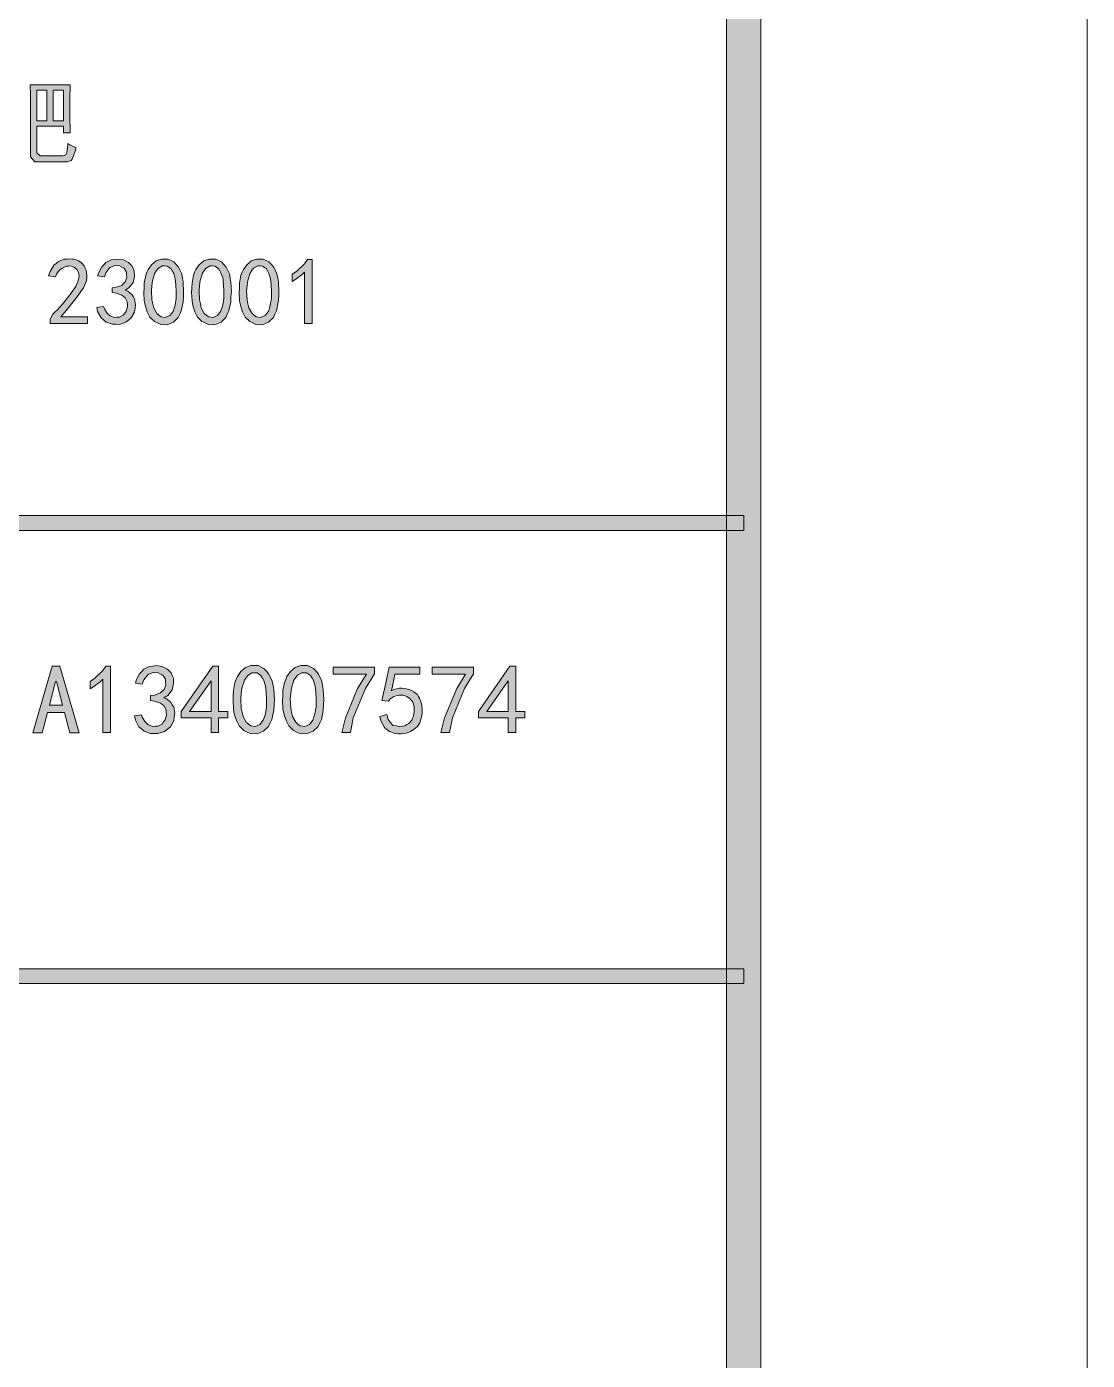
# Model space of a CAD drawing. Header units: millimetres. Extents: x 0 to 829, y 0 to 586.
# Drawn here: x 798.72 to 829.15, y 475 to 513.29 of the extents above; entities that cross this region are included whole.
import ezdxf

# ---------------------------------------------------------------- set-up
doc = ezdxf.new("R2010")
doc.units = ezdxf.units.MM

msp = doc.modelspace()

# ---------------------------------------------------------------- hatches: boundary and pattern name
h = msp.add_hatch(color=0)
h.dxf.hatch_style = 2
h.paths.add_polyline_path([(819.788528, 9.36625), (818.80075, 10.3505), (818.80075, 575.281778), (819.788528, 576.266028)])
h = msp.add_hatch(color=0)
h.paths.add_polyline_path([(799.965944, 511.6195), (799.962417, 511.573639), (799.955361, 511.245556), (799.955361, 510.970389), (799.955361, 510.691694), (799.962417, 510.328333), (799.965944, 510.243667), (799.775444, 510.243667), (799.775444, 510.434167), (799.006389, 510.434167), (799.006389, 509.763889), (799.006389, 509.672167), (799.108694, 509.580444), (799.207472, 509.580444), (799.711944, 509.580444), (799.768389, 509.580444), (799.842472, 509.612194), (799.853056, 509.643944), (799.867167, 509.675694), (799.891861, 509.820333), (799.902444, 509.933222), (799.955361, 509.901472), (800.075306, 509.8415), (800.138806, 509.816806), (800.1, 509.693333), (800.040028, 509.531056), (800.018861, 509.488722), (799.997694, 509.449917), (799.888333, 509.411111), (799.796611, 509.411111), (799.069889, 509.411111), (798.946417, 509.411111), (798.822944, 509.55575), (798.822944, 509.696861), (798.822944, 511.309056), (798.822944, 511.400778), (798.819417, 511.556), (798.812361, 511.6195)])
h.paths.add_polyline_path([(799.775444, 510.585861), (799.775444, 511.471333), (799.475583, 511.471333), (799.475583, 510.585861)])
h.paths.add_polyline_path([(799.295667, 510.585861), (799.295667, 511.471333), (799.006389, 511.471333), (799.006389, 510.585861)])
h = msp.add_hatch(color=0)
h.dxf.hatch_style = 2
h.paths.add_polyline_path([(799.387389, 504.814417), (799.394444, 504.895556), (799.468528, 505.040194), (799.535556, 505.103694), (799.606111, 505.167194), (799.7825, 505.368278), (799.888333, 505.502333), (799.997694, 505.639917), (800.135278, 505.851583), (800.167028, 505.925667), (800.198778, 505.99975), (800.223472, 506.12675), (800.216417, 506.183194), (800.205833, 506.236111), (800.156444, 506.324306), (800.114111, 506.359583), (800.071778, 506.391333), (799.973, 506.423083), (799.916556, 506.416028), (799.860111, 506.4125), (799.754278, 506.370167), (799.701361, 506.331361), (799.651972, 506.292556), (799.574361, 506.183194), (799.546139, 506.105583), (799.345056, 506.137333), (799.387389, 506.260806), (799.49675, 506.440722), (799.563778, 506.497167), (799.630806, 506.553611), (799.789556, 506.613583), (799.87775, 506.620639), (799.930667, 506.624167), (800.029444, 506.620639), (800.071778, 506.613583), (800.114111, 506.606528), (800.202306, 506.567722), (800.248167, 506.5395), (800.294028, 506.511278), (800.368111, 506.423083), (800.396333, 506.363111), (800.424556, 506.303139), (800.445722, 506.162028), (800.438667, 506.080889), (800.431611, 505.996222), (800.346944, 505.798667), (800.272861, 505.685778), (800.198778, 505.569361), (799.9095, 505.209528), (799.697833, 504.966111), (800.466889, 504.966111), (800.466889, 504.772083), (799.387389, 504.772083)])
h = msp.add_hatch(color=0)
h.dxf.hatch_style = 2
h.paths.add_polyline_path([(800.731472, 505.230694), (800.9255, 505.262444), (800.946667, 505.195417), (801.017222, 505.079), (801.063083, 505.033139), (801.112472, 504.987278), (801.232417, 504.944944), (801.302972, 504.948472), (801.377056, 504.952), (801.489944, 505.008444), (801.532278, 505.064889), (801.574611, 505.121333), (801.613417, 505.251861), (801.609889, 505.322417), (801.602833, 505.392972), (801.546389, 505.505861), (801.497, 505.544667), (801.444083, 505.587), (801.281806, 505.643444), (801.168917, 505.657556), (801.168917, 505.798667), (801.281806, 505.80925), (801.444083, 505.865694), (801.497, 505.915083), (801.546389, 505.964472), (801.59225, 506.087944), (801.585194, 506.165556), (801.581667, 506.243167), (801.511111, 506.356056), (801.447611, 506.391333), (801.384111, 506.423083), (801.246528, 506.433667), (801.175972, 506.405444), (801.105417, 506.38075), (800.989, 506.229056), (800.946667, 506.105583), (800.752639, 506.137333), (800.784389, 506.236111), (800.872583, 506.394861), (800.929028, 506.458361), (800.985472, 506.521861), (801.137167, 506.599472), (801.235944, 506.610056), (801.331194, 506.620639), (801.497, 506.595944), (801.571083, 506.560667), (801.641639, 506.525389), (801.743944, 506.419556), (801.772167, 506.345472), (801.803917, 506.274917), (801.810972, 506.116167), (801.789806, 506.0315), (801.768639, 505.946833), (801.645167, 505.798667), (801.542861, 505.731639), (801.620472, 505.699889), (801.733361, 505.604639), (801.772167, 505.541139), (801.8145, 505.477639), (801.839194, 505.308306), (801.828611, 505.206), (801.8145, 505.100167), (801.71925, 504.930833), (801.641639, 504.867333), (801.5605, 504.803833), (801.377056, 504.743861), (801.278278, 504.747389), (801.175972, 504.747389), (800.999583, 504.810889), (800.9255, 504.874389), (800.851417, 504.934361), (800.752639, 505.114278)])
h = msp.add_hatch(color=0)
h.paths.add_polyline_path([(802.089667, 505.791611), (802.093194, 505.932722), (802.135528, 506.1585), (802.167278, 506.239639), (802.202556, 506.324306), (802.301333, 506.458361), (802.364833, 506.511278), (802.431861, 506.567722), (802.587083, 506.620639), (802.682333, 506.620639), (802.774056, 506.620639), (802.936333, 506.543028), (803.006889, 506.465417), (803.077444, 506.387806), (803.165639, 506.193778), (803.186806, 506.073833), (803.207972, 505.957417), (803.222083, 505.689306), (803.215028, 505.534083), (803.207972, 505.382389), (803.155056, 505.135444), (803.109194, 505.040194), (803.063333, 504.944944), (802.92575, 504.810889), (802.837556, 504.772083), (802.745833, 504.733278), (802.562389, 504.743861), (802.474194, 504.789722), (802.382472, 504.832056), (802.255472, 504.955528), (802.216667, 505.029611), (802.177861, 505.103694), (802.124944, 505.262444), (802.110833, 505.343583), (802.093194, 505.424722), (802.082611, 505.6505)])
h.paths.add_polyline_path([(802.311917, 505.855111), (802.297806, 505.710472), (802.308389, 505.449417), (802.333083, 505.333), (802.361306, 505.216583), (802.4495, 505.054306), (802.509472, 505.008444), (802.572972, 504.959056), (802.696444, 504.941417), (802.759944, 504.969639), (802.826972, 504.997861), (802.918694, 505.117806), (802.946917, 505.206), (802.978667, 505.294194), (803.006889, 505.484694), (803.006889, 505.590528), (803.006889, 505.692833), (802.999833, 505.883333), (802.98925, 505.968), (802.982194, 506.052667), (802.936333, 506.207889), (802.894, 506.278444), (802.855194, 506.345472), (802.749361, 506.419556), (802.682333, 506.423083), (802.615306, 506.423083), (802.495361, 506.359583), (802.445972, 506.289028), (802.396583, 506.218472), (802.329556, 506.003278)])
h = msp.add_hatch(color=0)
h.paths.add_polyline_path([(803.454917, 505.791611), (803.461972, 505.932722), (803.500778, 506.1585), (803.536056, 506.239639), (803.571333, 506.324306), (803.670111, 506.458361), (803.733611, 506.511278), (803.797111, 506.567722), (803.955861, 506.620639), (804.047583, 506.620639), (804.142833, 506.620639), (804.305111, 506.543028), (804.372139, 506.465417), (804.442694, 506.387806), (804.534417, 506.193778), (804.555583, 506.073833), (804.57675, 505.957417), (804.590861, 505.689306), (804.580278, 505.534083), (804.573222, 505.382389), (804.520306, 505.135444), (804.474444, 505.040194), (804.428583, 504.944944), (804.294528, 504.810889), (804.202806, 504.772083), (804.111083, 504.733278), (803.931167, 504.743861), (803.839444, 504.789722), (803.747722, 504.832056), (803.620722, 504.955528), (803.581917, 505.029611), (803.546639, 505.103694), (803.493722, 505.262444), (803.476083, 505.343583), (803.461972, 505.424722), (803.451389, 505.6505)])
h.paths.add_polyline_path([(803.680694, 505.855111), (803.663056, 505.710472), (803.673639, 505.449417), (803.701861, 505.333), (803.726556, 505.216583), (803.81475, 505.054306), (803.87825, 505.008444), (803.938222, 504.959056), (804.065222, 504.941417), (804.128722, 504.969639), (804.192222, 504.997861), (804.283944, 505.117806), (804.315694, 505.206), (804.343917, 505.294194), (804.372139, 505.484694), (804.372139, 505.590528), (804.372139, 505.692833), (804.365083, 505.883333), (804.358028, 505.968), (804.350972, 506.052667), (804.301583, 506.207889), (804.262778, 506.278444), (804.220444, 506.345472), (804.114611, 506.419556), (804.047583, 506.423083), (803.980556, 506.423083), (803.864139, 506.359583), (803.811222, 506.289028), (803.761833, 506.218472), (803.694806, 506.003278)])
h = msp.add_hatch(color=0)
h.paths.add_polyline_path([(804.820167, 505.791611), (804.827222, 505.932722), (804.866028, 506.1585), (804.901306, 506.239639), (804.936583, 506.324306), (805.035361, 506.458361), (805.098861, 506.511278), (805.162361, 506.567722), (805.321111, 506.620639), (805.412833, 506.620639), (805.508083, 506.620639), (805.670361, 506.543028), (805.740917, 506.465417), (805.807944, 506.387806), (805.899667, 506.193778), (805.920833, 506.073833), (805.942, 505.957417), (805.956111, 505.689306), (805.949056, 505.534083), (805.938472, 505.382389), (805.885556, 505.135444), (805.839694, 505.040194), (805.797361, 504.944944), (805.659778, 504.810889), (805.568056, 504.772083), (805.479861, 504.733278), (805.296417, 504.743861), (805.204694, 504.789722), (805.1165, 504.832056), (804.985972, 504.955528), (804.950694, 505.029611), (804.911889, 505.103694), (804.858972, 505.262444), (804.844861, 505.343583), (804.827222, 505.424722), (804.816639, 505.6505)])
h.paths.add_polyline_path([(805.045944, 505.855111), (805.028306, 505.710472), (805.042417, 505.449417), (805.067111, 505.333), (805.095333, 505.216583), (805.183528, 505.054306), (805.2435, 505.008444), (805.303472, 504.959056), (805.430472, 504.941417), (805.493972, 504.969639), (805.557472, 504.997861), (805.652722, 505.117806), (805.680944, 505.206), (805.709167, 505.294194), (805.740917, 505.484694), (805.740917, 505.590528), (805.740917, 505.692833), (805.730333, 505.883333), (805.723278, 505.968), (805.716222, 506.052667), (805.666833, 506.207889), (805.628028, 506.278444), (805.589222, 506.345472), (805.479861, 506.419556), (805.412833, 506.423083), (805.349333, 506.423083), (805.229389, 506.359583), (805.18, 506.289028), (805.127083, 506.218472), (805.063583, 506.003278)])
h = msp.add_hatch(color=0)
h.dxf.hatch_style = 2
h.paths.add_polyline_path([(806.689889, 506.246694), (806.619333, 506.176139), (806.442944, 506.042083), (806.337111, 505.978583), (806.337111, 506.183194), (806.471167, 506.271389), (806.689889, 506.486583), (806.774556, 506.610056), (806.905083, 506.610056), (806.905083, 504.772083), (806.689889, 504.772083)])
h = msp.add_hatch(color=0)
h.dxf.hatch_style = 2
h.paths.add_polyline_path([(819.294639, 499.254639), (819.294639, 498.827778), (769.958667, 498.827778), (769.958667, 499.254639)])
h = msp.add_hatch(color=0)
h.paths.add_polyline_path([(800.223472, 493.014), (799.958889, 493.014), (799.803667, 493.603139), (799.313306, 493.603139), (799.158083, 493.014), (798.8935, 493.014), (799.447361, 494.936639), (799.669611, 494.936639)])
h.paths.add_polyline_path([(799.747222, 493.814806), (799.570833, 494.492139), (799.546139, 494.492139), (799.36975, 493.814806)])
h = msp.add_hatch(color=0)
h.dxf.hatch_style = 2
h.paths.add_polyline_path([(800.900806, 494.559167), (800.83025, 494.485083), (800.646806, 494.3475), (800.537444, 494.280472), (800.537444, 494.492139), (800.675028, 494.587389), (800.900806, 494.806111), (800.992528, 494.936639), (801.123056, 494.936639), (801.123056, 493.024583), (800.900806, 493.024583)])
h = msp.add_hatch(color=0)
h.dxf.hatch_style = 2
h.paths.add_polyline_path([(801.8145, 493.504361), (802.012056, 493.536111), (802.033222, 493.465556), (802.107306, 493.345611), (802.156694, 493.296222), (802.206083, 493.250361), (802.333083, 493.2045), (802.407167, 493.208028), (802.48125, 493.211556), (802.601194, 493.271528), (802.647056, 493.3315), (802.689389, 493.387944), (802.728194, 493.522), (802.724667, 493.596083), (802.717611, 493.673694), (802.661167, 493.790111), (802.60825, 493.828917), (802.555333, 493.87125), (802.386, 493.931222), (802.269583, 493.948861), (802.269583, 494.089972), (802.386, 494.104083), (802.555333, 494.164056), (802.60825, 494.213444), (802.661167, 494.262833), (802.707028, 494.393361), (802.699972, 494.4745), (802.696444, 494.555639), (802.622361, 494.672056), (802.555333, 494.707333), (802.491833, 494.742611), (802.347194, 494.753194), (802.273111, 494.724972), (802.199028, 494.69675), (802.079083, 494.541528), (802.033222, 494.414528), (801.835667, 494.446278), (801.867417, 494.545056), (801.959139, 494.714389), (802.019111, 494.781417), (802.075556, 494.844917), (802.234306, 494.922528), (802.333083, 494.936639), (802.435389, 494.947222), (802.60825, 494.922528), (802.685861, 494.883722), (802.759944, 494.848444), (802.865778, 494.739083), (802.894, 494.665), (802.92575, 494.587389), (802.932806, 494.425111), (802.911639, 494.336917), (802.890472, 494.248722), (802.763472, 494.089972), (802.657639, 494.026472), (802.73525, 493.991194), (802.855194, 493.892417), (802.894, 493.825389), (802.936333, 493.758361), (802.964556, 493.581972), (802.950444, 493.476139), (802.936333, 493.366778), (802.841083, 493.190389), (802.756417, 493.126889), (802.67175, 493.059861), (802.484778, 492.996361), (802.378944, 492.996361), (802.273111, 492.999889), (802.089667, 493.066917), (802.012056, 493.130417), (801.934444, 493.193917), (801.835667, 493.380889)])
h = msp.add_hatch(color=0)
h.paths.add_polyline_path([(804.012306, 493.447917), (803.155056, 493.447917), (803.155056, 493.634889), (804.054639, 494.936639), (804.223972, 494.936639), (804.223972, 493.634889), (804.488556, 493.634889), (804.488556, 493.447917), (804.223972, 493.447917), (804.223972, 493.024583), (804.012306, 493.024583)])
h.paths.add_polyline_path([(804.012306, 493.634889), (804.012306, 494.513306), (803.387889, 493.634889)])
h = msp.add_hatch(color=0)
h.paths.add_polyline_path([(804.643778, 494.086444), (804.650833, 494.234611), (804.693167, 494.467444), (804.728444, 494.552111), (804.763722, 494.636778), (804.866028, 494.781417), (804.933056, 494.834333), (805.000083, 494.890778), (805.162361, 494.947222), (805.261139, 494.947222), (805.356389, 494.947222), (805.525722, 494.866083), (805.599806, 494.784944), (805.670361, 494.703806), (805.765611, 494.502722), (805.786778, 494.37925), (805.811472, 494.259306), (805.825583, 493.977083), (805.815, 493.818333), (805.807944, 493.659583), (805.7515, 493.402056), (805.705639, 493.303278), (805.65625, 493.2045), (805.515139, 493.063389), (805.419889, 493.024583), (805.328167, 492.985778), (805.137667, 492.996361), (805.042417, 493.042222), (804.950694, 493.088083), (804.816639, 493.215083), (804.777833, 493.292694), (804.739028, 493.370306), (804.682583, 493.532583), (804.664944, 493.620778), (804.650833, 493.705444), (804.64025, 493.938278)])
h.paths.add_polyline_path([(804.876611, 494.153472), (804.8625, 493.99825), (804.873083, 493.726611), (804.901306, 493.610194), (804.926, 493.49025), (805.017722, 493.320917), (805.081222, 493.271528), (805.14825, 493.218611), (805.278778, 493.200972), (805.342278, 493.232722), (805.409306, 493.260944), (805.508083, 493.384417), (805.539833, 493.476139), (805.568056, 493.567861), (805.599806, 493.765417), (805.599806, 493.874778), (805.599806, 493.984139), (805.589222, 494.181694), (805.582167, 494.269889), (805.575111, 494.358083), (805.525722, 494.520361), (805.483389, 494.590917), (805.441056, 494.665), (805.328167, 494.739083), (805.261139, 494.742611), (805.190583, 494.742611), (805.070639, 494.675583), (805.017722, 494.6015), (804.964806, 494.530944), (804.89425, 494.305167)])
h = msp.add_hatch(color=0)
h.paths.add_polyline_path([(806.065472, 494.086444), (806.072528, 494.234611), (806.111333, 494.467444), (806.150139, 494.552111), (806.185417, 494.636778), (806.287722, 494.781417), (806.35475, 494.834333), (806.421778, 494.890778), (806.584056, 494.947222), (806.682833, 494.947222), (806.778083, 494.947222), (806.947417, 494.866083), (807.0215, 494.784944), (807.092056, 494.703806), (807.187306, 494.502722), (807.208472, 494.37925), (807.229639, 494.259306), (807.24375, 493.977083), (807.236694, 493.818333), (807.229639, 493.659583), (807.173194, 493.402056), (807.127333, 493.303278), (807.077944, 493.2045), (806.936833, 493.063389), (806.841583, 493.024583), (806.749861, 492.985778), (806.559361, 492.996361), (806.464111, 493.042222), (806.372389, 493.088083), (806.238333, 493.215083), (806.199528, 493.292694), (806.160722, 493.370306), (806.104278, 493.532583), (806.086639, 493.620778), (806.072528, 493.705444), (806.058417, 493.938278)])
h.paths.add_polyline_path([(806.298306, 494.153472), (806.280667, 493.99825), (806.294778, 493.726611), (806.319472, 493.610194), (806.347694, 493.49025), (806.439417, 493.320917), (806.502917, 493.271528), (806.566417, 493.218611), (806.696944, 493.200972), (806.763972, 493.232722), (806.831, 493.260944), (806.929778, 493.384417), (806.958, 493.476139), (806.98975, 493.567861), (807.0215, 493.765417), (807.0215, 493.874778), (807.0215, 493.984139), (807.010917, 494.181694), (807.003861, 494.269889), (806.996806, 494.358083), (806.943889, 494.520361), (806.905083, 494.590917), (806.86275, 494.665), (806.749861, 494.739083), (806.682833, 494.742611), (806.612278, 494.742611), (806.488806, 494.675583), (806.435889, 494.6015), (806.382972, 494.530944), (806.315944, 494.305167)])
h = msp.add_hatch(color=0)
h.dxf.hatch_style = 2
h.paths.add_polyline_path([(807.765861, 493.024583), (807.864639, 493.447917), (808.213889, 494.287528), (808.464361, 494.703806), (807.508333, 494.703806), (807.508333, 494.901361), (808.697194, 494.901361), (808.697194, 494.714389), (808.436139, 494.291056), (808.090417, 493.447917), (808.009278, 493.024583)])
h = msp.add_hatch(color=0)
h.dxf.hatch_style = 2
h.paths.add_polyline_path([(809.0535, 493.546694), (809.092306, 493.398528), (809.222833, 493.232722), (809.318083, 493.215083), (809.413333, 493.197444), (809.565028, 493.218611), (809.625, 493.253889), (809.681444, 493.289167), (809.766111, 493.384417), (809.790806, 493.440861), (809.8155, 493.500833), (809.836667, 493.631361), (809.836667, 493.701917), (809.833139, 493.776), (809.794333, 493.895944), (809.759056, 493.948861), (809.72025, 493.99825), (809.628528, 494.065278), (809.575611, 494.079389), (809.519167, 494.097028), (809.392167, 494.097028), (809.325139, 494.079389), (809.254583, 494.065278), (809.141694, 493.987667), (809.095833, 493.924167), (808.908861, 493.948861), (808.919444, 493.980611), (809.025278, 494.456861), (809.120528, 494.901361), (809.995417, 494.901361), (809.995417, 494.703806), (809.286333, 494.703806), (809.258111, 494.552111), (809.201667, 494.312222), (809.173444, 494.224028), (809.258111, 494.262833), (809.413333, 494.298111), (809.483889, 494.298111), (809.557972, 494.294583), (809.695556, 494.259306), (809.762583, 494.231083), (809.829611, 494.199333), (809.928389, 494.118194), (809.956611, 494.065278), (809.988361, 494.012361), (810.030694, 493.906528), (810.044806, 493.853611), (810.058917, 493.800694), (810.0695, 493.687806), (810.0695, 493.624306), (810.065972, 493.564333), (810.041278, 493.440861), (810.020111, 493.373833), (809.995417, 493.310333), (809.928389, 493.2045), (809.886056, 493.165694), (809.840194, 493.123361), (809.730833, 493.056333), (809.667333, 493.031639), (809.603833, 493.006944), (809.459194, 492.985778), (809.374528, 492.992833), (809.289861, 492.996361), (809.131111, 493.059861), (809.057028, 493.112778), (808.982944, 493.169222), (808.880639, 493.359722), (808.852417, 493.49025)])
h = msp.add_hatch(color=0)
h.dxf.hatch_style = 2
h.paths.add_polyline_path([(810.605722, 493.024583), (810.708028, 493.447917), (811.057278, 494.287528), (811.30775, 494.703806), (810.351722, 494.703806), (810.351722, 494.901361), (811.540583, 494.901361), (811.540583, 494.714389), (811.279528, 494.291056), (810.933806, 493.447917), (810.852667, 493.024583)])
h = msp.add_hatch(color=0)
h.paths.add_polyline_path([(812.538944, 493.447917), (811.685222, 493.447917), (811.685222, 493.634889), (812.584806, 494.936639), (812.750611, 494.936639), (812.750611, 493.634889), (813.015194, 493.634889), (813.015194, 493.447917), (812.750611, 493.447917), (812.750611, 493.024583), (812.538944, 493.024583)])
h.paths.add_polyline_path([(812.538944, 493.634889), (812.538944, 494.513306), (811.918056, 493.634889)])
h = msp.add_hatch(color=0)
h.dxf.hatch_style = 2
h.paths.add_polyline_path([(819.294639, 486.247722), (819.294639, 485.824389), (769.958667, 485.824389), (769.958667, 486.247722)])

# ---------------------------------------------------------------- linework, layer by layer
at = {"color": 0, "lineweight": 0}
for points in [[(0, 0), (0, 585.632278), (829.154778, 585.632278), (829.154778, 0)], [(819.788528, 9.36625), (818.80075, 10.3505), (818.80075, 575.281778), (819.788528, 576.266028)], [(799.965944, 511.6195), (799.962417, 511.573639), (799.955361, 511.245556), (799.955361, 510.970389), (799.955361, 510.691694), (799.962417, 510.328333), (799.965944, 510.243667), (799.775444, 510.243667), (799.775444, 510.434167), (799.006389, 510.434167), (799.006389, 509.763889), (799.006389, 509.672167), (799.108694, 509.580444), (799.207472, 509.580444), (799.711944, 509.580444), (799.768389, 509.580444), (799.842472, 509.612194), (799.853056, 509.643944), (799.867167, 509.675694), (799.891861, 509.820333), (799.902444, 509.933222), (799.955361, 509.901472), (800.075306, 509.8415), (800.138806, 509.816806), (800.1, 509.693333), (800.040028, 509.531056), (800.018861, 509.488722), (799.997694, 509.449917), (799.888333, 509.411111), (799.796611, 509.411111), (799.069889, 509.411111), (798.946417, 509.411111), (798.822944, 509.55575), (798.822944, 509.696861), (798.822944, 511.309056), (798.822944, 511.400778), (798.819417, 511.556), (798.812361, 511.6195)], [(799.295667, 510.585861), (799.295667, 511.471333), (799.006389, 511.471333), (799.006389, 510.585861)], [(799.775444, 510.585861), (799.775444, 511.471333), (799.475583, 511.471333), (799.475583, 510.585861)], [(799.387389, 504.814417), (799.394444, 504.895556), (799.468528, 505.040194), (799.535556, 505.103694), (799.606111, 505.167194), (799.7825, 505.368278), (799.888333, 505.502333), (799.997694, 505.639917), (800.135278, 505.851583), (800.167028, 505.925667), (800.198778, 505.99975), (800.223472, 506.12675), (800.216417, 506.183194), (800.205833, 506.236111), (800.156444, 506.324306), (800.114111, 506.359583), (800.071778, 506.391333), (799.973, 506.423083), (799.916556, 506.416028), (799.860111, 506.4125), (799.754278, 506.370167), (799.701361, 506.331361), (799.651972, 506.292556), (799.574361, 506.183194), (799.546139, 506.105583), (799.345056, 506.137333), (799.387389, 506.260806), (799.49675, 506.440722), (799.563778, 506.497167), (799.630806, 506.553611), (799.789556, 506.613583), (799.87775, 506.620639), (799.930667, 506.624167), (800.029444, 506.620639), (800.071778, 506.613583), (800.114111, 506.606528), (800.202306, 506.567722), (800.248167, 506.5395), (800.294028, 506.511278), (800.368111, 506.423083), (800.396333, 506.363111), (800.424556, 506.303139), (800.445722, 506.162028), (800.438667, 506.080889), (800.431611, 505.996222), (800.346944, 505.798667), (800.272861, 505.685778), (800.198778, 505.569361), (799.9095, 505.209528), (799.697833, 504.966111), (800.466889, 504.966111), (800.466889, 504.772083), (799.387389, 504.772083)], [(800.731472, 505.230694), (800.9255, 505.262444), (800.946667, 505.195417), (801.017222, 505.079), (801.063083, 505.033139), (801.112472, 504.987278), (801.232417, 504.944944), (801.302972, 504.948472), (801.377056, 504.952), (801.489944, 505.008444), (801.532278, 505.064889), (801.574611, 505.121333), (801.613417, 505.251861), (801.609889, 505.322417), (801.602833, 505.392972), (801.546389, 505.505861), (801.497, 505.544667), (801.444083, 505.587), (801.281806, 505.643444), (801.168917, 505.657556), (801.168917, 505.798667), (801.281806, 505.80925), (801.444083, 505.865694), (801.497, 505.915083), (801.546389, 505.964472), (801.59225, 506.087944), (801.585194, 506.165556), (801.581667, 506.243167), (801.511111, 506.356056), (801.447611, 506.391333), (801.384111, 506.423083), (801.246528, 506.433667), (801.175972, 506.405444), (801.105417, 506.38075), (800.989, 506.229056), (800.946667, 506.105583), (800.752639, 506.137333), (800.784389, 506.236111), (800.872583, 506.394861), (800.929028, 506.458361), (800.985472, 506.521861), (801.137167, 506.599472), (801.235944, 506.610056), (801.331194, 506.620639), (801.497, 506.595944), (801.571083, 506.560667), (801.641639, 506.525389), (801.743944, 506.419556), (801.772167, 506.345472), (801.803917, 506.274917), (801.810972, 506.116167), (801.789806, 506.0315), (801.768639, 505.946833), (801.645167, 505.798667), (801.542861, 505.731639), (801.620472, 505.699889), (801.733361, 505.604639), (801.772167, 505.541139), (801.8145, 505.477639), (801.839194, 505.308306), (801.828611, 505.206), (801.8145, 505.100167), (801.71925, 504.930833), (801.641639, 504.867333), (801.5605, 504.803833), (801.377056, 504.743861), (801.278278, 504.747389), (801.175972, 504.747389), (800.999583, 504.810889), (800.9255, 504.874389), (800.851417, 504.934361), (800.752639, 505.114278)], [(802.089667, 505.791611), (802.093194, 505.932722), (802.135528, 506.1585), (802.167278, 506.239639), (802.202556, 506.324306), (802.301333, 506.458361), (802.364833, 506.511278), (802.431861, 506.567722), (802.587083, 506.620639), (802.682333, 506.620639), (802.774056, 506.620639), (802.936333, 506.543028), (803.006889, 506.465417), (803.077444, 506.387806), (803.165639, 506.193778), (803.186806, 506.073833), (803.207972, 505.957417), (803.222083, 505.689306), (803.215028, 505.534083), (803.207972, 505.382389), (803.155056, 505.135444), (803.109194, 505.040194), (803.063333, 504.944944), (802.92575, 504.810889), (802.837556, 504.772083), (802.745833, 504.733278), (802.562389, 504.743861), (802.474194, 504.789722), (802.382472, 504.832056), (802.255472, 504.955528), (802.216667, 505.029611), (802.177861, 505.103694), (802.124944, 505.262444), (802.110833, 505.343583), (802.093194, 505.424722), (802.082611, 505.6505)], [(803.454917, 505.791611), (803.461972, 505.932722), (803.500778, 506.1585), (803.536056, 506.239639), (803.571333, 506.324306), (803.670111, 506.458361), (803.733611, 506.511278), (803.797111, 506.567722), (803.955861, 506.620639), (804.047583, 506.620639), (804.142833, 506.620639), (804.305111, 506.543028), (804.372139, 506.465417), (804.442694, 506.387806), (804.534417, 506.193778), (804.555583, 506.073833), (804.57675, 505.957417), (804.590861, 505.689306), (804.580278, 505.534083), (804.573222, 505.382389), (804.520306, 505.135444), (804.474444, 505.040194), (804.428583, 504.944944), (804.294528, 504.810889), (804.202806, 504.772083), (804.111083, 504.733278), (803.931167, 504.743861), (803.839444, 504.789722), (803.747722, 504.832056), (803.620722, 504.955528), (803.581917, 505.029611), (803.546639, 505.103694), (803.493722, 505.262444), (803.476083, 505.343583), (803.461972, 505.424722), (803.451389, 505.6505)], [(804.820167, 505.791611), (804.827222, 505.932722), (804.866028, 506.1585), (804.901306, 506.239639), (804.936583, 506.324306), (805.035361, 506.458361), (805.098861, 506.511278), (805.162361, 506.567722), (805.321111, 506.620639), (805.412833, 506.620639), (805.508083, 506.620639), (805.670361, 506.543028), (805.740917, 506.465417), (805.807944, 506.387806), (805.899667, 506.193778), (805.920833, 506.073833), (805.942, 505.957417), (805.956111, 505.689306), (805.949056, 505.534083), (805.938472, 505.382389), (805.885556, 505.135444), (805.839694, 505.040194), (805.797361, 504.944944), (805.659778, 504.810889), (805.568056, 504.772083), (805.479861, 504.733278), (805.296417, 504.743861), (805.204694, 504.789722), (805.1165, 504.832056), (804.985972, 504.955528), (804.950694, 505.029611), (804.911889, 505.103694), (804.858972, 505.262444), (804.844861, 505.343583), (804.827222, 505.424722), (804.816639, 505.6505)], [(806.689889, 506.246694), (806.619333, 506.176139), (806.442944, 506.042083), (806.337111, 505.978583), (806.337111, 506.183194), (806.471167, 506.271389), (806.689889, 506.486583), (806.774556, 506.610056), (806.905083, 506.610056), (806.905083, 504.772083), (806.689889, 504.772083)], [(802.311917, 505.855111), (802.297806, 505.710472), (802.308389, 505.449417), (802.333083, 505.333), (802.361306, 505.216583), (802.4495, 505.054306), (802.509472, 505.008444), (802.572972, 504.959056), (802.696444, 504.941417), (802.759944, 504.969639), (802.826972, 504.997861), (802.918694, 505.117806), (802.946917, 505.206), (802.978667, 505.294194), (803.006889, 505.484694), (803.006889, 505.590528), (803.006889, 505.692833), (802.999833, 505.883333), (802.98925, 505.968), (802.982194, 506.052667), (802.936333, 506.207889), (802.894, 506.278444), (802.855194, 506.345472), (802.749361, 506.419556), (802.682333, 506.423083), (802.615306, 506.423083), (802.495361, 506.359583), (802.445972, 506.289028), (802.396583, 506.218472), (802.329556, 506.003278)], [(803.680694, 505.855111), (803.663056, 505.710472), (803.673639, 505.449417), (803.701861, 505.333), (803.726556, 505.216583), (803.81475, 505.054306), (803.87825, 505.008444), (803.938222, 504.959056), (804.065222, 504.941417), (804.128722, 504.969639), (804.192222, 504.997861), (804.283944, 505.117806), (804.315694, 505.206), (804.343917, 505.294194), (804.372139, 505.484694), (804.372139, 505.590528), (804.372139, 505.692833), (804.365083, 505.883333), (804.358028, 505.968), (804.350972, 506.052667), (804.301583, 506.207889), (804.262778, 506.278444), (804.220444, 506.345472), (804.114611, 506.419556), (804.047583, 506.423083), (803.980556, 506.423083), (803.864139, 506.359583), (803.811222, 506.289028), (803.761833, 506.218472), (803.694806, 506.003278)], [(805.045944, 505.855111), (805.028306, 505.710472), (805.042417, 505.449417), (805.067111, 505.333), (805.095333, 505.216583), (805.183528, 505.054306), (805.2435, 505.008444), (805.303472, 504.959056), (805.430472, 504.941417), (805.493972, 504.969639), (805.557472, 504.997861), (805.652722, 505.117806), (805.680944, 505.206), (805.709167, 505.294194), (805.740917, 505.484694), (805.740917, 505.590528), (805.740917, 505.692833), (805.730333, 505.883333), (805.723278, 505.968), (805.716222, 506.052667), (805.666833, 506.207889), (805.628028, 506.278444), (805.589222, 506.345472), (805.479861, 506.419556), (805.412833, 506.423083), (805.349333, 506.423083), (805.229389, 506.359583), (805.18, 506.289028), (805.127083, 506.218472), (805.063583, 506.003278)], [(819.294639, 499.254639), (819.294639, 498.827778), (769.958667, 498.827778), (769.958667, 499.254639)], [(800.223472, 493.014), (799.958889, 493.014), (799.803667, 493.603139), (799.313306, 493.603139), (799.158083, 493.014), (798.8935, 493.014), (799.447361, 494.936639), (799.669611, 494.936639)], [(800.900806, 494.559167), (800.83025, 494.485083), (800.646806, 494.3475), (800.537444, 494.280472), (800.537444, 494.492139), (800.675028, 494.587389), (800.900806, 494.806111), (800.992528, 494.936639), (801.123056, 494.936639), (801.123056, 493.024583), (800.900806, 493.024583)], [(801.8145, 493.504361), (802.012056, 493.536111), (802.033222, 493.465556), (802.107306, 493.345611), (802.156694, 493.296222), (802.206083, 493.250361), (802.333083, 493.2045), (802.407167, 493.208028), (802.48125, 493.211556), (802.601194, 493.271528), (802.647056, 493.3315), (802.689389, 493.387944), (802.728194, 493.522), (802.724667, 493.596083), (802.717611, 493.673694), (802.661167, 493.790111), (802.60825, 493.828917), (802.555333, 493.87125), (802.386, 493.931222), (802.269583, 493.948861), (802.269583, 494.089972), (802.386, 494.104083), (802.555333, 494.164056), (802.60825, 494.213444), (802.661167, 494.262833), (802.707028, 494.393361), (802.699972, 494.4745), (802.696444, 494.555639), (802.622361, 494.672056), (802.555333, 494.707333), (802.491833, 494.742611), (802.347194, 494.753194), (802.273111, 494.724972), (802.199028, 494.69675), (802.079083, 494.541528), (802.033222, 494.414528), (801.835667, 494.446278), (801.867417, 494.545056), (801.959139, 494.714389), (802.019111, 494.781417), (802.075556, 494.844917), (802.234306, 494.922528), (802.333083, 494.936639), (802.435389, 494.947222), (802.60825, 494.922528), (802.685861, 494.883722), (802.759944, 494.848444), (802.865778, 494.739083), (802.894, 494.665), (802.92575, 494.587389), (802.932806, 494.425111), (802.911639, 494.336917), (802.890472, 494.248722), (802.763472, 494.089972), (802.657639, 494.026472), (802.73525, 493.991194), (802.855194, 493.892417), (802.894, 493.825389), (802.936333, 493.758361), (802.964556, 493.581972), (802.950444, 493.476139), (802.936333, 493.366778), (802.841083, 493.190389), (802.756417, 493.126889), (802.67175, 493.059861), (802.484778, 492.996361), (802.378944, 492.996361), (802.273111, 492.999889), (802.089667, 493.066917), (802.012056, 493.130417), (801.934444, 493.193917), (801.835667, 493.380889)], [(804.012306, 493.447917), (803.155056, 493.447917), (803.155056, 493.634889), (804.054639, 494.936639), (804.223972, 494.936639), (804.223972, 493.634889), (804.488556, 493.634889), (804.488556, 493.447917), (804.223972, 493.447917), (804.223972, 493.024583), (804.012306, 493.024583)], [(804.643778, 494.086444), (804.650833, 494.234611), (804.693167, 494.467444), (804.728444, 494.552111), (804.763722, 494.636778), (804.866028, 494.781417), (804.933056, 494.834333), (805.000083, 494.890778), (805.162361, 494.947222), (805.261139, 494.947222), (805.356389, 494.947222), (805.525722, 494.866083), (805.599806, 494.784944), (805.670361, 494.703806), (805.765611, 494.502722), (805.786778, 494.37925), (805.811472, 494.259306), (805.825583, 493.977083), (805.815, 493.818333), (805.807944, 493.659583), (805.7515, 493.402056), (805.705639, 493.303278), (805.65625, 493.2045), (805.515139, 493.063389), (805.419889, 493.024583), (805.328167, 492.985778), (805.137667, 492.996361), (805.042417, 493.042222), (804.950694, 493.088083), (804.816639, 493.215083), (804.777833, 493.292694), (804.739028, 493.370306), (804.682583, 493.532583), (804.664944, 493.620778), (804.650833, 493.705444), (804.64025, 493.938278)], [(804.876611, 494.153472), (804.8625, 493.99825), (804.873083, 493.726611), (804.901306, 493.610194), (804.926, 493.49025), (805.017722, 493.320917), (805.081222, 493.271528), (805.14825, 493.218611), (805.278778, 493.200972), (805.342278, 493.232722), (805.409306, 493.260944), (805.508083, 493.384417), (805.539833, 493.476139), (805.568056, 493.567861), (805.599806, 493.765417), (805.599806, 493.874778), (805.599806, 493.984139), (805.589222, 494.181694), (805.582167, 494.269889), (805.575111, 494.358083), (805.525722, 494.520361), (805.483389, 494.590917), (805.441056, 494.665), (805.328167, 494.739083), (805.261139, 494.742611), (805.190583, 494.742611), (805.070639, 494.675583), (805.017722, 494.6015), (804.964806, 494.530944), (804.89425, 494.305167)], [(806.065472, 494.086444), (806.072528, 494.234611), (806.111333, 494.467444), (806.150139, 494.552111), (806.185417, 494.636778), (806.287722, 494.781417), (806.35475, 494.834333), (806.421778, 494.890778), (806.584056, 494.947222), (806.682833, 494.947222), (806.778083, 494.947222), (806.947417, 494.866083), (807.0215, 494.784944), (807.092056, 494.703806), (807.187306, 494.502722), (807.208472, 494.37925), (807.229639, 494.259306), (807.24375, 493.977083), (807.236694, 493.818333), (807.229639, 493.659583), (807.173194, 493.402056), (807.127333, 493.303278), (807.077944, 493.2045), (806.936833, 493.063389), (806.841583, 493.024583), (806.749861, 492.985778), (806.559361, 492.996361), (806.464111, 493.042222), (806.372389, 493.088083), (806.238333, 493.215083), (806.199528, 493.292694), (806.160722, 493.370306), (806.104278, 493.532583), (806.086639, 493.620778), (806.072528, 493.705444), (806.058417, 493.938278)], [(806.298306, 494.153472), (806.280667, 493.99825), (806.294778, 493.726611), (806.319472, 493.610194), (806.347694, 493.49025), (806.439417, 493.320917), (806.502917, 493.271528), (806.566417, 493.218611), (806.696944, 493.200972), (806.763972, 493.232722), (806.831, 493.260944), (806.929778, 493.384417), (806.958, 493.476139), (806.98975, 493.567861), (807.0215, 493.765417), (807.0215, 493.874778), (807.0215, 493.984139), (807.010917, 494.181694), (807.003861, 494.269889), (806.996806, 494.358083), (806.943889, 494.520361), (806.905083, 494.590917), (806.86275, 494.665), (806.749861, 494.739083), (806.682833, 494.742611), (806.612278, 494.742611), (806.488806, 494.675583), (806.435889, 494.6015), (806.382972, 494.530944), (806.315944, 494.305167)], [(807.765861, 493.024583), (807.864639, 493.447917), (808.213889, 494.287528), (808.464361, 494.703806), (807.508333, 494.703806), (807.508333, 494.901361), (808.697194, 494.901361), (808.697194, 494.714389), (808.436139, 494.291056), (808.090417, 493.447917), (808.009278, 493.024583)], [(809.0535, 493.546694), (809.092306, 493.398528), (809.222833, 493.232722), (809.318083, 493.215083), (809.413333, 493.197444), (809.565028, 493.218611), (809.625, 493.253889), (809.681444, 493.289167), (809.766111, 493.384417), (809.790806, 493.440861), (809.8155, 493.500833), (809.836667, 493.631361), (809.836667, 493.701917), (809.833139, 493.776), (809.794333, 493.895944), (809.759056, 493.948861), (809.72025, 493.99825), (809.628528, 494.065278), (809.575611, 494.079389), (809.519167, 494.097028), (809.392167, 494.097028), (809.325139, 494.079389), (809.254583, 494.065278), (809.141694, 493.987667), (809.095833, 493.924167), (808.908861, 493.948861), (808.919444, 493.980611), (809.025278, 494.456861), (809.120528, 494.901361), (809.995417, 494.901361), (809.995417, 494.703806), (809.286333, 494.703806), (809.258111, 494.552111), (809.201667, 494.312222), (809.173444, 494.224028), (809.258111, 494.262833), (809.413333, 494.298111), (809.483889, 494.298111), (809.557972, 494.294583), (809.695556, 494.259306), (809.762583, 494.231083), (809.829611, 494.199333), (809.928389, 494.118194), (809.956611, 494.065278), (809.988361, 494.012361), (810.030694, 493.906528), (810.044806, 493.853611), (810.058917, 493.800694), (810.0695, 493.687806), (810.0695, 493.624306), (810.065972, 493.564333), (810.041278, 493.440861), (810.020111, 493.373833), (809.995417, 493.310333), (809.928389, 493.2045), (809.886056, 493.165694), (809.840194, 493.123361), (809.730833, 493.056333), (809.667333, 493.031639), (809.603833, 493.006944), (809.459194, 492.985778), (809.374528, 492.992833), (809.289861, 492.996361), (809.131111, 493.059861), (809.057028, 493.112778), (808.982944, 493.169222), (808.880639, 493.359722), (808.852417, 493.49025)], [(810.605722, 493.024583), (810.708028, 493.447917), (811.057278, 494.287528), (811.30775, 494.703806), (810.351722, 494.703806), (810.351722, 494.901361), (811.540583, 494.901361), (811.540583, 494.714389), (811.279528, 494.291056), (810.933806, 493.447917), (810.852667, 493.024583)], [(812.538944, 493.447917), (811.685222, 493.447917), (811.685222, 493.634889), (812.584806, 494.936639), (812.750611, 494.936639), (812.750611, 493.634889), (813.015194, 493.634889), (813.015194, 493.447917), (812.750611, 493.447917), (812.750611, 493.024583), (812.538944, 493.024583)], [(799.747222, 493.814806), (799.570833, 494.492139), (799.546139, 494.492139), (799.36975, 493.814806)], [(804.012306, 493.634889), (804.012306, 494.513306), (803.387889, 493.634889)], [(812.538944, 493.634889), (812.538944, 494.513306), (811.918056, 493.634889)], [(819.294639, 486.247722), (819.294639, 485.824389), (769.958667, 485.824389), (769.958667, 486.247722)]]:
    msp.add_lwpolyline(points, close=True, dxfattribs=at)

doc.saveas('drawing.dxf')
